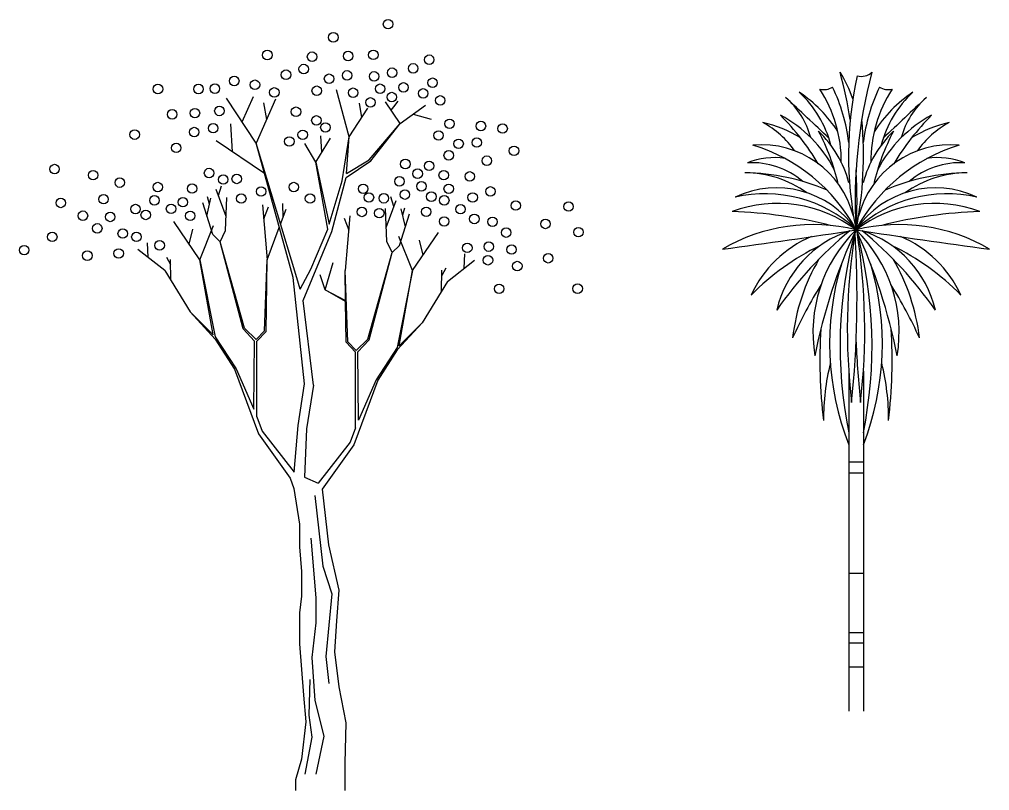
# Model space of a CAD drawing. Header units: millimetres. Extents: x 2478 to 18835, y -4183 to 1193.
# Drawn here: x 2804 to 3560, y -831 to -231 of the extents above; entities that cross this region are included whole.
import ezdxf

# ---------------------------------------------------------------- set-up
doc = ezdxf.new("R2010")
doc.units = ezdxf.units.MM
doc.layers.add('01', color=1, linetype='Continuous')

# ---------------------------------------------------------------- blocks, each defined once
blk = doc.blocks.new('Árvore09e')
for centre in [(0.7219, 5.9693), (0.2955, 5.8667), (-0.2188, 5.729), (0.1296, 5.716), (0.4104, 5.7212), (0.6072, 5.7299), (1.0422, 5.6926), (-0.0732, 5.5757), (0.0646, 5.6199), (0.4026, 5.5705), (0.6132, 5.5627), (0.7536, 5.5913), (0.9174, 5.625), (-0.4762, 5.5268), (-0.315, 5.4977), (0.2622, 5.5445), (1.0682, 5.5133), (-1.0707, 5.4642), (-0.7549, 5.4642), (-0.6276, 5.467), (-0.1642, 5.4379), (0.166, 5.4509), (0.4494, 5.4353), (0.66, 5.4665), (0.842, 5.4769), (0.9954, 5.4302), (0.5846, 5.36), (0.751, 5.4016), (1.128, 5.3756), (-0.9602, 5.2669), (-0.7828, 5.2764), (-0.5921, 5.2933), (0.0048, 5.2872), (0.1634, 5.2197), (1.2008, 5.1937), (-1.2524, 5.109), (-0.7884, 5.1289), (-0.6407, 5.1588), (0.0568, 5.1079), (0.2336, 5.1651), (1.115, 5.1027), (1.4454, 5.1762), (1.6143, 5.1564), (-0.0472, 5.0559), (1.2715, 5.0378), (1.4132, 5.0475), (-0.9286, 5.0056), (1.703, 4.9831), (0.8562, 4.8801), (1.1943, 4.9477), (1.4914, 4.9059), (-1.8763, 4.8407), (-0.6727, 4.8098), (0.9522, 4.8048), (1.0416, 4.8655), (-1.5762, 4.7933), (-1.3683, 4.7351), (-0.5624, 4.7591), (-0.4571, 4.7638), (0.8105, 4.7452), (1.1556, 4.7933), (1.3585, 4.7836), (-1.0722, 4.7006), (-0.8049, 4.6891), (-0.2674, 4.6661), (-0.0128, 4.7007), (0.5278, 4.6871), (0.9818, 4.7064), (1.1943, 4.6871), (1.5196, 4.667), (-1.8281, 4.5771), (-1.4947, 4.6058), (-1.0981, 4.5972), (-0.8768, 4.5828), (-0.4218, 4.6111), (0.1139, 4.6113), (0.5729, 4.6195), (0.6888, 4.6131), (0.8529, 4.642), (1.059, 4.6259), (1.1598, 4.5971), (1.381, 4.6195), (-1.2458, 4.5293), (-0.9687, 4.5311), (0.5181, 4.5069), (1.0192, 4.5079), (1.2862, 4.5281), (1.717, 4.5565), (2.1277, 4.5486), (-1.6551, 4.4776), (-1.443, 4.4679), (-1.1662, 4.4834), (-0.8193, 4.4765), (0.6533, 4.4972), (1.1588, 4.4329), (1.3939, 4.4522), (1.5354, 4.4303), (-1.5436, 4.3789), (1.9477, 4.4135), (2.2052, 4.3492), (-1.8942, 4.3128), (-1.3453, 4.3387), (-1.2389, 4.3128), (1.6418, 4.346), (-2.1132, 4.2093), (-1.0578, 4.2467), (1.3391, 4.2269), (1.5066, 4.2366), (1.6837, 4.214), (-1.6212, 4.1663), (-1.3769, 4.1835), (1.5001, 4.1304), (1.9697, 4.1461), (1.7287, 4.0853), (1.5871, 3.9083), (2.1987, 3.9093)]:
    blk.add_circle(centre, 0.037)
at = {"layer": '01'}
for p, q in [((0.4187, 5.0917), (0.3205, 5.4591)), ((-0.4152, 5.2074), (-0.3269, 5.4059)), ((0.7672, 5.3249), (0.7996, 5.3708)), ((-0.2239, 5.2257), (-0.2459, 5.3573)), ((0.4187, 5.0917), (0.5646, 5.3141)), ((0.5182, 5.2435), (0.4997, 5.3546)), ((0.8158, 5.1947), (0.7023, 5.3654)), ((0.7457, 5.3002), (0.7672, 5.3249)), ((0.8158, 5.1947), (1.013, 5.3384)), ((0.9178, 5.2691), (1.0589, 5.2304)), ((-0.4909, 4.9752), (-0.5021, 5.1934)), ((0.5758, 4.9137), (0.8158, 5.1947)), ((0.5883, 4.9037), (0.8158, 5.1947)), ((0.16, 4.8948), (0.2728, 5.082)), ((0.2061, 4.9713), (0.1972, 5.1001)), ((0.3652, 4.748), (0.4187, 5.0917)), ((0.3968, 4.8062), (0.4187, 5.0917)), ((-0.2406, 4.8062), (-0.6168, 5.0602)), ((0.0111, 3.9933), (-0.3052, 5.0413)), ((-0.0178, 3.9958), (-0.3052, 5.0413)), ((0.16, 4.8948), (0.0747, 5.0404)), ((0.3968, 4.8062), (0.5758, 4.9137)), ((0.2519, 4.3734), (0.16, 4.8948)), ((0.16, 4.8948), (0.2637, 4.4124)), ((0.3963, 4.7757), (0.5883, 4.9037)), ((0.2835, 4.3552), (0.3963, 4.7757)), ((-0.5999, 4.6339), (-0.5753, 4.7091)), ((0.2637, 4.4124), (0.3652, 4.748)), ((-0.6898, 4.475), (-0.6576, 4.6154)), ((-0.6683, 4.5686), (-0.6847, 4.6249)), ((-0.54, 4.4716), (-0.6176, 4.6818)), ((-0.5446, 4.3617), (-0.5339, 4.6189)), ((0.7676, 4.5488), (0.743, 4.6241)), ((-0.6435, 4.3301), (-0.7224, 4.5771)), ((-0.2572, 4.5623), (-0.2205, 4.1345)), ((-0.2114, 4.5439), (-0.2477, 4.4512)), ((-0.1002, 4.5716), (-0.0973, 4.461)), ((0.7077, 4.3866), (0.7853, 4.5968)), ((0.836, 4.4835), (0.8524, 4.5399)), ((-0.1155, 4.4128), (-0.0718, 4.5288)), ((0.4249, 4.4773), (0.3882, 4.0495)), ((0.7123, 4.2767), (0.7015, 4.5339)), ((0.8111, 4.2451), (0.8901, 4.4921)), ((0.8574, 4.3899), (0.8252, 4.5304)), ((-0.7443, 4.1346), (-0.9467, 4.4327)), ((-0.7443, 4.1346), (-0.6392, 4.4004)), ((-0.2205, 4.1345), (-0.1253, 4.3869)), ((0.379, 4.4589), (0.4154, 4.3661)), ((-0.8267, 4.2559), (-0.7994, 4.3732)), ((-0.5873, 4.2752), (-0.6435, 4.3301)), ((-0.5873, 4.2752), (-0.5446, 4.3617)), ((0.0594, 3.8183), (0.2835, 4.3552)), ((0.1206, 4.0609), (0.2519, 4.3734)), ((0.912, 4.0496), (0.8068, 4.3153)), ((0.912, 4.0496), (1.1144, 4.3477)), ((-1.1479, 4.1535), (-1.1523, 4.265)), ((-0.3971, 3.6021), (-0.5873, 4.2752)), ((-0.4077, 3.5956), (-0.5873, 4.2752)), ((0.755, 4.1902), (0.7123, 4.2767)), ((0.755, 4.1902), (0.8111, 4.2451)), ((0.9944, 4.1709), (0.9671, 4.2882)), ((-1.0166, 4.051), (-1.2267, 4.215)), ((0.5648, 3.5171), (0.755, 4.1902)), ((0.5754, 3.5106), (0.755, 4.1902)), ((1.3156, 4.0685), (1.3199, 4.18)), ((-1.0044, 4.154), (-0.9732, 4.0971)), ((-0.9708, 3.976), (-0.974, 4.1374)), ((-0.7443, 4.1346), (-0.6256, 3.5352)), ((-0.6398, 3.5493), (-0.7443, 4.1346)), ((-0.2413, 3.5809), (-0.2205, 4.1345)), ((-0.2276, 3.5769), (-0.2205, 4.1345)), ((0.2308, 3.9001), (0.2948, 4.1142)), ((1.1843, 3.9659), (1.3944, 4.13)), ((-1.0168, 4.0509), (-0.8188, 3.728)), ((0.0369, 3.9054), (0.1206, 4.0609)), ((0.2308, 3.9001), (0.1938, 4.0158)), ((0.3911, 3.8172), (0.3882, 4.0495)), ((0.409, 3.4959), (0.3882, 4.0495)), ((0.912, 4.0496), (0.7932, 3.4502)), ((0.8074, 3.4643), (0.912, 4.0496)), ((1.1385, 3.8909), (1.1417, 4.0524)), ((1.1721, 4.069), (1.1409, 4.012)), ((0.0716, 3.1684), (-0.0178, 3.9958)), ((0.0369, 3.9054), (0.0111, 3.9933)), ((1.1844, 3.9658), (0.9865, 3.643)), ((0.3912, 3.8091), (0.2308, 3.9001)), ((0.2308, 3.9001), (0.3911, 3.8172)), ((0.1409, 3.1589), (0.0594, 3.8183)), ((0.3952, 3.4918), (0.3912, 3.8091)), ((-0.8188, 3.728), (-0.6398, 3.5493)), ((-0.8188, 3.728), (-0.6258, 3.5168)), ((0.9865, 3.643), (0.7934, 3.4317)), ((0.9865, 3.643), (0.8074, 3.4643)), ((-0.318, 3.5011), (-0.4077, 3.5956)), ((-0.3067, 3.513), (-0.3971, 3.6021)), ((-0.3067, 3.513), (-0.2413, 3.5809)), ((-0.3003, 3.4994), (-0.2276, 3.5769)), ((-0.6258, 3.5168), (-0.4757, 3.2817)), ((-0.6256, 3.5352), (-0.4608, 3.2847)), ((-0.3234, 2.9701), (-0.318, 3.5011)), ((-0.3008, 2.9104), (-0.3003, 3.4994)), ((0.4679, 3.4143), (0.3952, 3.4918)), ((0.4743, 3.428), (0.409, 3.4959)), ((0.4743, 3.428), (0.5648, 3.5171)), ((0.4857, 3.4161), (0.5754, 3.5106)), ((0.4684, 2.8254), (0.4679, 3.4143)), ((0.491, 2.8851), (0.4857, 3.4161)), ((0.7932, 3.4502), (0.6285, 3.1996)), ((0.7934, 3.4317), (0.6434, 3.1966)), ((-0.4757, 3.2817), (-0.2867, 2.7789)), ((-0.4608, 3.2847), (-0.3234, 2.9701)), ((0.6434, 3.1966), (0.4544, 2.6939)), ((0.6285, 3.1996), (0.491, 2.8851)), ((0.0209, 2.8448), (0.0716, 3.1684)), ((0.1409, 3.1589), (0.0871, 2.8172)), ((-0.3008, 2.9104), (-0.2586, 2.799)), ((-0.2586, 2.799), (-0.0089, 2.4793)), ((-0.0089, 2.4793), (0.0209, 2.8448)), ((0.0871, 2.8172), (0.0721, 2.4401)), ((0.4684, 2.8254), (0.4263, 2.714)), ((-0.2867, 2.7789), (-0.0398, 2.4339)), ((0.4263, 2.714), (0.1766, 2.3943)), ((0.4544, 2.6939), (0.2075, 2.3489)), ((-0.0398, 2.4339), (-0.0115, 2.3522)), ((0.0721, 2.4401), (0.1766, 2.3943))]:
    blk.add_line(p, q, dxfattribs=at)
for points in [[(-0.154, 5.3843), (-0.3052, 5.0413), (-0.5376, 5.3924)], [(-0.0115, 2.3522), (0.0321, 2.0752), (0.0321, 1.8987), (0.0482, 1.7061), (0.0482, 1.5135), (0.0321, 1.3851), (0.0321, 1.1443), (0.0643, 0.7431), (0.0804, 0.5344), (0.0482, 0.2455), (0, 0.085), (0, 0)], [(0.2075, 2.3489), (0.2571, 1.9147), (0.3375, 1.5616), (0.3214, 1.3209), (0.3053, 1.0801), (0.3375, 0.8073), (0.3937, 0.5286), (0.3857, 0.2134), (0.3857, 0)], [(0.151, 2.2993), (0.2131, 1.749), (0.283, 1.532), (0.2364, 1.0436), (0.2597, 0.8344)], [(0.12, 1.966), (0.1588, 1.501), (0.1588, 1.3072), (0.1278, 1.0359), (0.151, 0.7026), (0.2209, 0.4236), (0.1588, 0.129)], [(0.1122, 0.8654), (0.1045, 0.5863), (0.1278, 0.4158), (0.0734, 0.129)]]:
    blk.add_lwpolyline(points, dxfattribs=at)
blk = doc.blocks.new('Árvore05e')
for centre, radius, start, end in [((-3.9199, 3.9461), 3.8798, 9.41122, 14.9833), ((-1.0214, 4.4097), 1.0062, 19.32687, 32.41916), ((2.7902, 4.2999), 2.8961, 167.6115, 191.50067), ((3.8244, 3.9461), 3.8798, 165.0167, 183.2141), ((-0.007, 5.0422), 0.125, 255.4209, 311.90745), ((-1.0639, 3.9283), 1.0379, 32.52344, 56.50221), ((-1.0566, 4.1742), 0.8389, 14.28014, 47.61225), ((-0.2998, 4.9488), 0.1347, 257.27548, 301.03897), ((-1.1928, 4.2552), 1.0302, 359.57544, 33.06911), ((-1.4563, 4.2405), 1.3618, 6.82226, 25.80999), ((1.3608, 4.2405), 1.3618, 154.19001, 173.17774), ((1.0973, 4.2552), 1.0302, 146.93089, 180.42456), ((0.9684, 3.9283), 1.0379, 123.49779, 147.47656), ((0.2043, 4.9488), 0.1347, 238.96103, 282.72452), ((0.9611, 4.1742), 0.8389, 132.38775, 165.71986), ((-23.0485, -19.419), 32.991, 46.31014, 47.11321), ((-1.0185, 4.2712), 0.641, 15.34853, 48.81274), ((22.953, -19.419), 32.991, 132.88679, 133.68986), ((0.923, 4.2712), 0.641, 131.18726, 164.65147), ((-1.1112, 3.7225), 1.0106, 27.79098, 61.97085), ((-2.0126, 3.2388), 1.946, 30.86718, 44.98884), ((1.0157, 3.7225), 1.0106, 118.02915, 152.20902), ((1.9171, 3.2388), 1.946, 135.01116, 149.13282), ((-1.0037, 3.5686), 1.0164, 59.16548, 76.87713), ((-1.1338, 3.9045), 0.7469, 35.41065, 61.11113), ((-2.8858, 4.2999), 2.8961, 348.49933, 5.56035), ((0.9082, 3.5686), 1.0164, 103.12287, 120.83452), ((1.0383, 3.9045), 0.7469, 118.88887, 144.58935), ((-1.891, 3.6776), 1.7516, 13.25279, 27.67335), ((-0.9499, 3.8607), 0.8773, 15.10832, 45.93434), ((0.8544, 3.8607), 0.8773, 134.06566, 164.89168), ((1.7955, 3.6776), 1.7516, 152.32665, 166.74721), ((-0.7881, 3.6405), 0.7449, 14.56304, 94.88421), ((0.6926, 3.6405), 0.7449, 85.11579, 165.43696), ((-1.2559, 3.0678), 1.3756, 28.70757, 72.90548), ((1.1604, 3.0678), 1.3756, 107.09452, 151.29243), ((-0.6905, 3.753), 0.5318, 80.23203, 112.54164), ((-0.8603, 3.628), 0.6172, 49.73858, 93.17008), ((0.7648, 3.628), 0.6172, 86.82992, 130.26142), ((0.595, 3.753), 0.5318, 67.45836, 99.76797), ((-0.9156, 3.3299), 0.8363, 54.57896, 89.8788), ((-0.9266, 2.5226), 1.6436, 66.59442, 89.55565), ((-3.9199, 3.9461), 3.8798, 356.7859, 3.61068), ((0.8311, 2.5226), 1.6436, 90.44435, 113.40558), ((0.8201, 3.3299), 0.8363, 90.1212, 125.42104), ((-0.6668, 3.2942), 0.755, 35.12508, 115.31985), ((0.5713, 3.2942), 0.755, 64.68015, 144.87492), ((-0.7556, 2.9578), 1.0454, 47.50281, 102.94212), ((0.6601, 2.9578), 1.0454, 77.05788, 132.49719), ((-0.6598, 2.9098), 1.0174, 53.01428, 110.27741), ((-1.1234, 0.3015), 3.5643, 75.77905, 88.21505), ((0.5643, 2.9098), 1.0174, 69.72259, 126.98572), ((1.0279, 0.3015), 3.5643, 91.78495, 104.22095), ((-0.3827, 2.3641), 1.3991, 76.15018, 120.28898), ((-6.2301, 42.8445), 39.6075, 277.45912, 278.98003), ((1.9001, 1.3037), 3.1305, 129.63014, 145.0483), ((0.166, 2.9017), 0.8544, 107.90156, 166.77688), ((0.7363, 2.9231), 1.1197, 134.44734, 189.39441), ((3.7742, 1.9314), 4.2208, 154.89133, 168.95042), ((3.2494, 2.8192), 3.4218, 164.98557, 191.40814), ((4.7211, 2.9456), 4.8368, 170.95829, 186.75696), ((-8.1756, 3.2027), 8.1356, 354.17093, 3.54432), ((0.2872, 2.3641), 1.3991, 59.71102, 103.84982), ((-0.8318, 2.9231), 1.1197, 350.60559, 45.55266), ((-3.8698, 1.9314), 4.2208, 11.04958, 25.10867), ((6.1346, 42.8445), 39.6075, 261.01997, 262.54088), ((-4.8166, 2.9456), 4.8368, 353.24304, 9.04171), ((-3.3449, 2.8192), 3.4218, 348.59186, 15.01443), ((-1.9956, 1.3037), 3.1305, 34.9517, 50.36986), ((-0.2615, 2.9017), 0.8544, 13.22312, 72.09844), ((-0.05, 2.8443), 0.8942, 112.72065, 155.53332), ((-0.0455, 2.8443), 0.8942, 24.46668, 67.27935), ((0.4758, 1.9098), 1.8701, 115.52819, 135.75473), ((-0.5713, 1.9098), 1.8701, 44.24527, 64.47181), ((1.0153, 2.7), 1.5678, 149.56129, 173.38211), ((-1.1108, 2.7), 1.5678, 6.61789, 30.43871), ((1.9031, 2.8345), 2.1564, 163.29019, 201.38673), ((-1.9986, 2.8345), 2.1564, 338.61327, 16.70981), ((2.5901, 1.4684), 3.4358, 147.8749, 155.72913), ((-2.6856, 1.4684), 3.4358, 24.27087, 32.1251), ((3.5067, 2.7047), 3.8362, 176.31802, 187.00683), ((-3.6022, 2.7047), 3.8362, 352.99317, 3.68198), ((8.0801, 3.2027), 8.1356, 182.49997, 185.82907), ((1.4337, 2.2575), 1.7347, 165.79552, 180.68549), ((-1.5292, 2.2575), 1.7347, 359.31451, 14.20448)]:
    blk.add_arc(centre, radius, start, end)
at = {"layer": '01'}
for p, q in [((-0.1048, 2.6212), (-0.1048, -0.0255)), ((0.0093, 2.6212), (0.0093, -0.0255)), ((-0.1048, 1.9157), (0.0093, 1.9157)), ((-0.1048, 1.8303), (0.0093, 1.8303)), ((-0.1048, 1.0495), (0.0093, 1.0495)), ((-0.1048, 0.5859), (0.0093, 0.5859)), ((-0.1048, 0.5066), (0.0093, 0.5066)), ((-0.1048, 0.3175), (0.0093, 0.3175))]:
    blk.add_line(p, q, dxfattribs=at)

msp = doc.modelspace()

# ---------------------------------------------------------------- block references
at = {"color": 1, "xscale": 100, "yscale": 100}
for name, p in [('Árvore09e', (3019.03, -831.2)), ('Árvore05e', (3460.56, -766.68))]:
    msp.add_blockref(name, p, dxfattribs=at)

doc.saveas('drawing.dxf')
